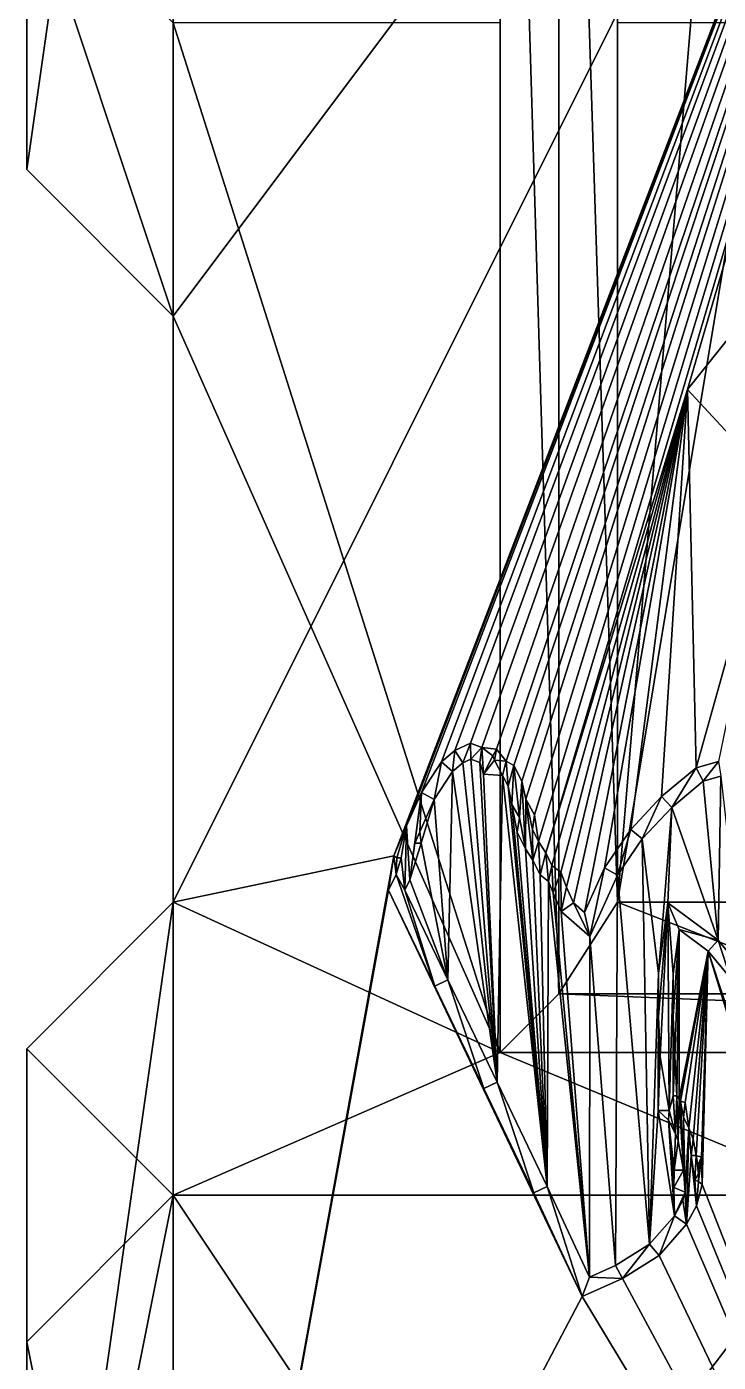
# Model space of a CAD drawing. Extents: x 10 to 110, y 10 to 115.
# Drawn here: x 10 to 33.62, y 34.3 to 79.87 of the extents above; entities that cross this region are included whole.
import ezdxf

# ---------------------------------------------------------------- set-up
doc = ezdxf.new("R2010")
doc.units = 0
doc.header["$MEASUREMENT"] = 0
doc.layers.add('STL2DXF', color=7, linetype='Continuous')

msp = doc.modelspace()

# ---------------------------------------------------------------- linework, layer by layer
at = {"layer": 'STL2DXF'}
for points in [[(26.175, 44.875, 10.5), (28.175, 46.875, 10.5), (26.175, 112.953, 10.5)], [(28.175, 112.125, 10.5), (26.175, 112.953, 10.5), (28.175, 46.875, 10.5)], [(26.175, 112.953, 10.5), (26.175, 44.875, 0.5), (26.175, 44.875, 10.5)], [(26.175, 44.875, 0.5), (26.175, 112.953, 10.5), (26.175, 80, 0.5)], [(28.175, 46.875, 5.5), (30.175, 50, 5.5), (28.175, 112.125, 5.5)], [(28.175, 112.125, 5.5), (30.175, 50, 5.5), (30.175, 110, 5.5)], [(28.175, 112.125, 5.5), (28.175, 46.875, 10.5), (28.175, 46.875, 5.5)], [(28.175, 46.875, 10.5), (28.175, 112.125, 5.5), (28.175, 112.125, 10.5)], [(15, 110, -0.6), (10, 75, -0.6), (10, 105, -0.6)], [(10, 75, -0.6), (15, 110, -0.6), (15, 70, -0.6)], [(15, 70, -0.6), (15, 110, -0.6), (45, 110, -0.6)], [(15, 70, -0.6), (45, 110, -0.6), (15, 50, -0.6)], [(15, 50, -0.6), (45, 110, -0.6), (22.537, 51.585, -0.6)], [(22.537, 51.585, -0.6), (45, 110, -0.6), (22.97, 52.603, -0.6)], [(22.97, 52.603, -0.6), (45, 110, -0.6), (23.479, 53.748, -0.6)], [(23.479, 53.748, -0.6), (45, 110, -0.6), (24.166, 54.791, -0.6)], [(24.166, 54.791, -0.6), (45, 110, -0.6), (24.617, 55.179, -0.6)], [(24.617, 55.179, -0.6), (45, 110, -0.6), (25.158, 55.427, -0.6)], [(25.158, 55.427, -0.6), (45, 110, -0.6), (25.54, 55.275, -0.6)], [(25.54, 55.275, -0.6), (45, 110, -0.6), (26.049, 55.224, -0.6)], [(26.049, 55.224, -0.6), (45, 110, -0.6), (26.379, 54.81, -0.6)], [(26.379, 54.81, -0.6), (45, 110, -0.6), (26.634, 54.664, -0.6)], [(26.634, 54.664, -0.6), (45, 110, -0.6), (26.914, 54.13, -0.6)], [(26.914, 54.13, -0.6), (45, 110, -0.6), (27.041, 53.519, -0.6)], [(27.041, 53.519, -0.6), (45, 110, -0.6), (27.346, 52.985, -0.6)], [(27.346, 52.985, -0.6), (45, 110, -0.6), (27.474, 52.069, -0.6)], [(27.474, 52.069, -0.6), (45, 110, -0.6), (27.728, 51.687, -0.6)], [(27.728, 51.687, -0.6), (45, 110, -0.6), (32.569, 67.499, -0.6)], [(35.175, 110, 0.5), (30.175, 50, 0.5), (30.175, 110, 0.5)], [(30.175, 50, 0.5), (35.175, 110, 0.5), (35.175, 50, 0.5)], [(30.175, 50, 5.5), (35.175, 110, 5.5), (30.175, 110, 5.5)], [(35.175, 110, 5.5), (30.175, 50, 5.5), (35.175, 50, 5.5)], [(30.175, 110, 5.5), (30.175, 50, 0.5), (30.175, 50, 5.5)], [(30.175, 50, 0.5), (30.175, 110, 5.5), (30.175, 110, 0.5)], [(30.175, 50, 5.5), (30.175, 70, 0.5), (30.175, 110, 5.5)], [(30.175, 110, 5.5), (30.175, 70, 0.5), (30.175, 80, 0.5)], [(32.569, 67.499, -0.6), (45, 110, -0.6), (35.569, 71.249, -0.6)], [(10, 75, -0.6), (10, 85), (10, 105, -0.6)], [(10, 85, 0.5), (10, 75, -0.6), (10, 75, 0.5)], [(10, 75, -0.6), (10, 85, 0.5), (10, 85)], [(15, 70, 0.5), (10, 85, 0.5), (10, 75, 0.5)], [(10, 85, 0.5), (15, 70, 0.5), (15, 80, 0.5)], [(15, 70, 0.5), (26.175, 44.875, 0.5), (15, 80, 0.5)], [(26.175, 80, 0.5), (15, 80, 0.5), (26.175, 44.875, 0.5)], [(30.175, 50, 0.5), (30.175, 80, 0.5), (30.175, 70, 0.5)], [(30.175, 80, 0.5), (30.175, 50, 0.5), (35.175, 80, 0.5)], [(35.175, 80, 0.5), (30.175, 50, 0.5), (35.175, 50, 0.5)], [(10, 75, 0.5), (15, 70, -0.6), (15, 70, 0.5)], [(15, 70, -0.6), (10, 75, 0.5), (10, 75, -0.6)], [(35.569, 71.249, -0.4), (35.569, 64.249, -0.4), (32.569, 67.499, -0.4)], [(35.569, 71.249, -0.6), (32.569, 67.499, -0.4), (32.569, 67.499, -0.6)], [(32.569, 67.499, -0.4), (35.569, 71.249, -0.6), (35.569, 71.249, -0.4)], [(15, 50, 0.5), (26.175, 44.875, 0.5), (15, 70, 0.5)], [(15, 70, 0.5), (15, 50, -0.6), (15, 50, 0.5)], [(15, 50, -0.6), (15, 70, 0.5), (15, 70, -0.6)], [(30.175, 70, 0.5), (30.175, 50, 5.5), (30.175, 50, 0.5)], [(27.728, 51.687, -0.6), (32.569, 67.499, -0.6), (27.932, 51.254, -0.6)], [(27.932, 51.254, -0.6), (32.569, 67.499, -0.6), (28.237, 51.025, -0.6)], [(28.237, 51.025, -0.6), (32.569, 67.499, -0.6), (28.44, 50.516, -0.6)], [(28.44, 50.516, -0.6), (32.569, 67.499, -0.6), (28.669, 49.982, -0.6)], [(28.669, 49.982, -0.6), (32.569, 67.499, -0.6), (29.051, 49.651, -0.6)], [(29.051, 49.651, -0.6), (32.569, 67.499, -0.6), (29.738, 51.172, -0.6)], [(29.738, 51.172, -0.6), (32.569, 67.499, -0.6), (30.629, 52.476, -0.6)], [(30.629, 52.476, -0.6), (32.569, 67.499, -0.6), (31.685, 53.602, -0.6)], [(32.569, 67.499, -0.6), (32.868, 54.588, -0.6), (31.685, 53.602, -0.6)], [(32.569, 67.499, -0.6), (35.569, 64.249, -0.4), (35.569, 64.249, -0.6)], [(35.569, 64.249, -0.4), (32.569, 67.499, -0.6), (32.569, 67.499, -0.4)], [(32.868, 54.588, -0.6), (32.569, 67.499, -0.6), (35.569, 64.249, -0.6)], [(32.868, 54.588, -0.6), (35.569, 64.249, -0.6), (33.625, 54.798, -0.6)], [(24.545, 54.458, -0.4), (24.166, 54.791, -0.4), (24.617, 55.179, -0.4)], [(24.617, 55.179, -0.4), (24.166, 54.791, -0.6), (24.617, 55.179, -0.6)], [(24.166, 54.791, -0.6), (24.617, 55.179, -0.4), (24.166, 54.791, -0.4)], [(24.545, 54.458, -0.4), (24.617, 55.179, -0.4), (24.89, 54.754, -0.4)], [(24.89, 54.754, -0.4), (24.617, 55.179, -0.4), (25.158, 55.427, -0.4)], [(25.158, 55.427, -0.4), (24.617, 55.179, -0.6), (25.158, 55.427, -0.6)], [(24.617, 55.179, -0.6), (25.158, 55.427, -0.4), (24.617, 55.179, -0.4)], [(24.89, 54.754, -0.4), (25.158, 55.427, -0.4), (25.172, 54.883, -0.4)], [(25.172, 54.883, -0.4), (25.158, 55.427, -0.4), (25.54, 55.275, -0.4)], [(25.54, 55.275, -0.6), (25.158, 55.427, -0.4), (25.158, 55.427, -0.6)], [(25.158, 55.427, -0.4), (25.54, 55.275, -0.6), (25.54, 55.275, -0.4)], [(25.172, 54.883, -0.4), (25.54, 55.275, -0.4), (25.471, 54.763, -0.4)], [(25.471, 54.763, -0.4), (25.54, 55.275, -0.4), (25.603, 54.369, -0.4)], [(25.603, 54.369, -0.4), (25.54, 55.275, -0.4), (25.921, 54.995, -0.4)], [(25.921, 54.995, -0.4), (25.54, 55.275, -0.4), (26.049, 55.224, -0.4)], [(26.049, 55.224, -0.6), (25.54, 55.275, -0.4), (25.54, 55.275, -0.6)], [(25.54, 55.275, -0.4), (26.049, 55.224, -0.6), (26.049, 55.224, -0.4)], [(25.921, 54.995, -0.4), (26.049, 55.224, -0.6), (25.921, 54.995, -0.6)], [(26.049, 55.224, -0.6), (25.921, 54.995, -0.4), (26.049, 55.224, -0.4)], [(26.049, 55.224, -0.6), (25.972, 54.842, -0.6), (25.921, 54.995, -0.6)], [(25.972, 54.842, -0.6), (26.049, 55.224, -0.6), (26.379, 54.81, -0.6)], [(23.919, 53.507, -0.4), (23.479, 53.748, -0.4), (24.166, 54.791, -0.4)], [(24.166, 54.791, -0.6), (23.479, 53.748, -0.4), (23.479, 53.748, -0.6)], [(23.479, 53.748, -0.4), (24.166, 54.791, -0.6), (24.166, 54.791, -0.4)], [(23.919, 53.507, -0.4), (24.166, 54.791, -0.4), (24.545, 54.458, -0.4)], [(26.067, 43.863, -0.6), (24.545, 54.458, -0.6), (24.89, 54.754, -0.6)], [(24.545, 54.458, -0.6), (24.89, 54.754, -0.4), (24.89, 54.754, -0.6)], [(24.89, 54.754, -0.4), (24.545, 54.458, -0.6), (24.545, 54.458, -0.4)], [(26.067, 43.863, -0.6), (24.89, 54.754, -0.6), (25.172, 54.883, -0.6)], [(24.89, 54.754, -0.6), (25.172, 54.883, -0.4), (25.172, 54.883, -0.6)], [(25.172, 54.883, -0.4), (24.89, 54.754, -0.6), (24.89, 54.754, -0.4)], [(26.067, 43.863, -0.6), (25.172, 54.883, -0.6), (25.471, 54.763, -0.6)], [(25.172, 54.883, -0.4), (25.471, 54.763, -0.6), (25.172, 54.883, -0.6)], [(25.471, 54.763, -0.6), (25.172, 54.883, -0.4), (25.471, 54.763, -0.4)], [(26.067, 43.863, -0.6), (25.471, 54.763, -0.6), (25.603, 54.369, -0.6)], [(25.471, 54.763, -0.6), (25.603, 54.369, -0.4), (25.603, 54.369, -0.6)], [(25.603, 54.369, -0.4), (25.471, 54.763, -0.6), (25.471, 54.763, -0.4)], [(25.972, 54.842, -0.4), (25.603, 54.369, -0.4), (25.921, 54.995, -0.4)], [(25.603, 54.369, -0.4), (25.972, 54.842, -0.4), (26.25, 54.319, -0.4)], [(25.972, 54.842, -0.4), (25.921, 54.995, -0.6), (25.972, 54.842, -0.6)], [(25.921, 54.995, -0.6), (25.972, 54.842, -0.4), (25.921, 54.995, -0.4)], [(26.25, 54.319, -0.4), (25.972, 54.842, -0.4), (26.379, 54.81, -0.4)], [(26.379, 54.81, -0.6), (25.972, 54.842, -0.4), (25.972, 54.842, -0.6)], [(25.972, 54.842, -0.4), (26.379, 54.81, -0.6), (26.379, 54.81, -0.4)], [(26.25, 54.319, -0.4), (26.379, 54.81, -0.4), (26.438, 53.959, -0.4)], [(26.438, 53.959, -0.4), (26.379, 54.81, -0.4), (26.634, 54.664, -0.4)], [(26.634, 54.664, -0.6), (26.379, 54.81, -0.4), (26.379, 54.81, -0.6)], [(26.379, 54.81, -0.4), (26.634, 54.664, -0.6), (26.634, 54.664, -0.4)], [(33.105, 54.135, -0.4), (32.868, 54.588, -0.4), (33.625, 54.798, -0.4)], [(33.625, 54.798, -0.4), (32.868, 54.588, -0.6), (33.625, 54.798, -0.6)], [(32.868, 54.588, -0.6), (33.625, 54.798, -0.4), (32.868, 54.588, -0.4)], [(33.105, 54.135, -0.4), (33.625, 54.798, -0.4), (33.701, 54.3, -0.4)], [(24.387, 47.349, -0.6), (23.919, 53.507, -0.6), (24.545, 54.458, -0.6)], [(23.919, 53.507, -0.4), (24.545, 54.458, -0.6), (23.919, 53.507, -0.6)], [(24.545, 54.458, -0.6), (23.919, 53.507, -0.4), (24.545, 54.458, -0.4)], [(24.387, 47.349, -0.6), (24.545, 54.458, -0.6), (26.067, 43.863, -0.6)], [(26.067, 43.863, -0.6), (25.603, 54.369, -0.6), (26.25, 54.319, -0.6)], [(25.603, 54.369, -0.4), (26.25, 54.319, -0.6), (25.603, 54.369, -0.6)], [(26.25, 54.319, -0.6), (25.603, 54.369, -0.4), (26.25, 54.319, -0.4)], [(26.067, 43.863, -0.6), (26.25, 54.319, -0.6), (27.773, 40.298, -0.6)], [(27.773, 40.298, -0.6), (26.25, 54.319, -0.6), (26.438, 53.959, -0.6)], [(26.25, 54.319, -0.6), (26.438, 53.959, -0.4), (26.438, 53.959, -0.6)], [(26.438, 53.959, -0.4), (26.25, 54.319, -0.6), (26.25, 54.319, -0.4)], [(26.438, 53.959, -0.4), (26.634, 54.664, -0.4), (26.568, 53.339, -0.4)], [(26.568, 53.339, -0.4), (26.634, 54.664, -0.4), (26.826, 52.887, -0.4)], [(26.826, 52.887, -0.4), (26.634, 54.664, -0.4), (26.914, 54.13, -0.4)], [(26.914, 54.13, -0.4), (26.634, 54.664, -0.6), (26.914, 54.13, -0.6)], [(26.634, 54.664, -0.6), (26.914, 54.13, -0.4), (26.634, 54.664, -0.4)], [(32.028, 53.237, -0.4), (31.685, 53.602, -0.4), (32.868, 54.588, -0.4)], [(32.868, 54.588, -0.4), (31.685, 53.602, -0.6), (32.868, 54.588, -0.6)], [(31.685, 53.602, -0.6), (32.868, 54.588, -0.4), (31.685, 53.602, -0.4)], [(32.028, 53.237, -0.4), (32.868, 54.588, -0.4), (33.105, 54.135, -0.4)], [(33.614, 48.7, -0.6), (33.105, 54.135, -0.6), (33.701, 54.3, -0.6)], [(33.105, 54.135, -0.6), (33.701, 54.3, -0.4), (33.701, 54.3, -0.6)], [(33.701, 54.3, -0.4), (33.105, 54.135, -0.6), (33.105, 54.135, -0.4)], [(33.614, 48.7, -0.6), (33.701, 54.3, -0.6), (34.451, 47.698, -0.6)], [(27.773, 40.298, -0.6), (26.438, 53.959, -0.6), (26.568, 53.339, -0.6)], [(26.438, 53.959, -0.6), (26.568, 53.339, -0.4), (26.568, 53.339, -0.6)], [(26.568, 53.339, -0.4), (26.438, 53.959, -0.6), (26.438, 53.959, -0.4)], [(27.04, 51.817, -0.4), (26.826, 52.887, -0.4), (26.914, 54.13, -0.4)], [(27.04, 51.817, -0.4), (26.914, 54.13, -0.4), (27.041, 53.519, -0.4)], [(27.041, 53.519, -0.4), (26.914, 54.13, -0.6), (27.041, 53.519, -0.6)], [(26.914, 54.13, -0.6), (27.041, 53.519, -0.4), (26.914, 54.13, -0.4)], [(33.614, 48.7, -0.6), (32.028, 53.237, -0.6), (33.105, 54.135, -0.6)], [(32.028, 53.237, -0.6), (33.105, 54.135, -0.4), (33.105, 54.135, -0.6)], [(33.105, 54.135, -0.4), (32.028, 53.237, -0.6), (32.028, 53.237, -0.4)], [(23.08, 50.765, -0.4), (22.97, 52.603, -0.4), (23.479, 53.748, -0.4)], [(23.479, 53.748, -0.6), (22.97, 52.603, -0.4), (22.97, 52.603, -0.6)], [(22.97, 52.603, -0.4), (23.479, 53.748, -0.6), (23.479, 53.748, -0.4)], [(23.08, 50.765, -0.4), (23.479, 53.748, -0.4), (23.26, 52.009, -0.4)], [(23.26, 52.009, -0.4), (23.479, 53.748, -0.4), (23.428, 52.404, -0.4)], [(23.428, 52.404, -0.4), (23.479, 53.748, -0.4), (23.919, 53.507, -0.4)], [(23.475, 52.009, -0.6), (23.428, 52.404, -0.6), (23.919, 53.507, -0.6)], [(23.428, 52.404, -0.4), (23.919, 53.507, -0.6), (23.428, 52.404, -0.6)], [(23.919, 53.507, -0.6), (23.428, 52.404, -0.4), (23.919, 53.507, -0.4)], [(24.387, 47.349, -0.6), (23.475, 52.009, -0.6), (23.919, 53.507, -0.6)], [(26.826, 52.887, -0.6), (26.752, 52.393, -0.6), (26.568, 53.339, -0.6)], [(27.773, 40.298, -0.6), (26.568, 53.339, -0.6), (26.752, 52.393, -0.6)], [(26.568, 53.339, -0.6), (26.826, 52.887, -0.4), (26.826, 52.887, -0.6)], [(26.826, 52.887, -0.4), (26.568, 53.339, -0.6), (26.568, 53.339, -0.4)], [(27.04, 51.817, -0.4), (27.041, 53.519, -0.4), (27.291, 51.44, -0.4)], [(27.346, 52.985, -0.4), (27.27, 52.476, -0.4), (27.041, 53.519, -0.4)], [(27.291, 51.44, -0.4), (27.041, 53.519, -0.4), (27.27, 52.476, -0.4)], [(27.346, 52.985, -0.4), (27.041, 53.519, -0.6), (27.346, 52.985, -0.6)], [(27.041, 53.519, -0.6), (27.346, 52.985, -0.4), (27.041, 53.519, -0.4)], [(31.02, 52.162, -0.4), (30.629, 52.476, -0.4), (31.685, 53.602, -0.4)], [(31.685, 53.602, -0.6), (30.629, 52.476, -0.4), (30.629, 52.476, -0.6)], [(30.629, 52.476, -0.4), (31.685, 53.602, -0.6), (31.685, 53.602, -0.4)], [(31.02, 52.162, -0.4), (31.685, 53.602, -0.4), (32.028, 53.237, -0.4)], [(26.826, 52.887, -0.4), (27.04, 51.817, -0.4), (26.752, 52.393, -0.4)], [(26.826, 52.887, -0.6), (26.752, 52.393, -0.4), (26.752, 52.393, -0.6)], [(26.752, 52.393, -0.4), (26.826, 52.887, -0.6), (26.826, 52.887, -0.4)], [(27.27, 52.476, -0.4), (27.346, 52.985, -0.6), (27.27, 52.476, -0.6)], [(27.346, 52.985, -0.6), (27.27, 52.476, -0.4), (27.346, 52.985, -0.4)], [(27.474, 52.069, -0.6), (27.27, 52.476, -0.6), (27.346, 52.985, -0.6)], [(31.579, 47.572, -0.6), (31.02, 52.162, -0.6), (32.028, 53.237, -0.6)], [(31.02, 52.162, -0.4), (32.028, 53.237, -0.6), (31.02, 52.162, -0.6)], [(32.028, 53.237, -0.6), (31.02, 52.162, -0.4), (32.028, 53.237, -0.4)], [(31.579, 47.572, -0.6), (32.028, 53.237, -0.6), (31.899, 49.973, -0.6)], [(31.899, 49.973, -0.6), (32.028, 53.237, -0.6), (33.614, 48.7, -0.6)], [(22.97, 52.603, -0.4), (22.639, 51.509, -0.4), (22.537, 51.585, -0.4)], [(22.97, 52.603, -0.6), (22.537, 51.585, -0.4), (22.537, 51.585, -0.6)], [(22.537, 51.585, -0.4), (22.97, 52.603, -0.6), (22.97, 52.603, -0.4)], [(22.639, 51.509, -0.4), (22.97, 52.603, -0.4), (22.792, 51.509, -0.4)], [(22.792, 51.509, -0.4), (22.97, 52.603, -0.4), (22.913, 50.416, -0.4)], [(22.913, 50.416, -0.4), (22.97, 52.603, -0.4), (23.08, 50.765, -0.4)], [(27.291, 51.44, -0.4), (27.27, 52.476, -0.4), (27.474, 52.069, -0.4)], [(27.474, 52.069, -0.4), (27.27, 52.476, -0.6), (27.474, 52.069, -0.6)], [(27.27, 52.476, -0.6), (27.474, 52.069, -0.4), (27.27, 52.476, -0.4)], [(30.176, 50.926, -0.4), (29.738, 51.172, -0.4), (30.629, 52.476, -0.4)], [(30.629, 52.476, -0.6), (29.738, 51.172, -0.4), (29.738, 51.172, -0.6)], [(29.738, 51.172, -0.4), (30.629, 52.476, -0.6), (30.629, 52.476, -0.4)], [(30.176, 50.926, -0.4), (30.629, 52.476, -0.4), (31.02, 52.162, -0.4)], [(24.387, 47.349, -0.6), (23.08, 50.765, -0.6), (23.475, 52.009, -0.6)], [(23.475, 52.009, -0.4), (23.08, 50.765, -0.4), (23.26, 52.009, -0.4)], [(23.08, 50.765, -0.4), (23.475, 52.009, -0.6), (23.08, 50.765, -0.6)], [(23.475, 52.009, -0.6), (23.08, 50.765, -0.4), (23.475, 52.009, -0.4)], [(23.428, 52.404, -0.6), (23.475, 52.009, -0.6), (23.26, 52.009, -0.6)], [(23.26, 52.009, -0.4), (23.428, 52.404, -0.6), (23.26, 52.009, -0.6)], [(23.428, 52.404, -0.6), (23.26, 52.009, -0.4), (23.428, 52.404, -0.4)], [(23.475, 52.009, -0.6), (23.26, 52.009, -0.4), (23.26, 52.009, -0.6)], [(23.26, 52.009, -0.4), (23.475, 52.009, -0.6), (23.475, 52.009, -0.4)], [(27.773, 40.298, -0.6), (26.752, 52.393, -0.6), (27.04, 51.817, -0.6)], [(26.752, 52.393, -0.6), (27.04, 51.817, -0.4), (27.04, 51.817, -0.6)], [(27.04, 51.817, -0.4), (26.752, 52.393, -0.6), (26.752, 52.393, -0.4)], [(27.291, 51.44, -0.4), (27.474, 52.069, -0.4), (27.532, 50.929, -0.4)], [(27.532, 50.929, -0.4), (27.474, 52.069, -0.4), (27.728, 51.687, -0.4)], [(27.728, 51.687, -0.4), (27.474, 52.069, -0.6), (27.728, 51.687, -0.6)], [(27.474, 52.069, -0.6), (27.728, 51.687, -0.4), (27.474, 52.069, -0.4)], [(31.268, 38.331, -0.6), (30.176, 50.926, -0.6), (31.02, 52.162, -0.6)], [(30.176, 50.926, -0.4), (31.02, 52.162, -0.6), (30.176, 50.926, -0.6)], [(31.02, 52.162, -0.6), (30.176, 50.926, -0.4), (31.02, 52.162, -0.4)], [(31.268, 38.331, -0.6), (31.02, 52.162, -0.6), (31.579, 47.572, -0.6)], [(15, 50, -0.6), (22.537, 51.585, -0.6), (15, 10, -0.6)], [(15, 10, -0.6), (22.537, 51.585, -0.6), (22.359, 50.415, -0.6)], [(22.537, 51.585, -0.6), (22.613, 50.949, -0.6), (22.359, 50.415, -0.6)], [(22.537, 51.585, -0.4), (22.639, 51.509, -0.6), (22.537, 51.585, -0.6)], [(22.639, 51.509, -0.6), (22.537, 51.585, -0.4), (22.639, 51.509, -0.4)], [(22.613, 50.949, -0.6), (22.537, 51.585, -0.6), (22.639, 51.509, -0.6)], [(22.913, 50.416, -0.4), (22.613, 50.949, -0.4), (22.792, 51.509, -0.4)], [(22.792, 51.509, -0.6), (22.613, 50.949, -0.4), (22.613, 50.949, -0.6)], [(22.613, 50.949, -0.4), (22.792, 51.509, -0.6), (22.792, 51.509, -0.4)], [(22.613, 50.949, -0.6), (22.639, 51.509, -0.6), (22.792, 51.509, -0.6)], [(22.639, 51.509, -0.4), (22.792, 51.509, -0.6), (22.639, 51.509, -0.6)], [(22.792, 51.509, -0.6), (22.639, 51.509, -0.4), (22.792, 51.509, -0.4)], [(27.773, 40.298, -0.6), (27.04, 51.817, -0.6), (27.291, 51.44, -0.6)], [(27.04, 51.817, -0.6), (27.291, 51.44, -0.4), (27.291, 51.44, -0.6)], [(27.291, 51.44, -0.4), (27.04, 51.817, -0.6), (27.04, 51.817, -0.4)], [(27.532, 50.929, -0.4), (27.728, 51.687, -0.4), (27.825, 50.709, -0.4)], [(27.825, 50.709, -0.4), (27.728, 51.687, -0.4), (27.932, 51.254, -0.4)], [(27.932, 51.254, -0.4), (27.728, 51.687, -0.6), (27.932, 51.254, -0.6)], [(27.728, 51.687, -0.6), (27.932, 51.254, -0.4), (27.728, 51.687, -0.4)], [(27.773, 40.298, -0.6), (27.291, 51.44, -0.6), (27.532, 50.929, -0.6)], [(27.291, 51.44, -0.6), (27.532, 50.929, -0.4), (27.532, 50.929, -0.6)], [(27.532, 50.929, -0.4), (27.291, 51.44, -0.6), (27.291, 51.44, -0.4)], [(27.825, 50.709, -0.4), (27.932, 51.254, -0.4), (27.978, 50.325, -0.4)], [(27.978, 50.325, -0.4), (27.932, 51.254, -0.4), (28.237, 51.025, -0.4)], [(28.237, 51.025, -0.6), (27.932, 51.254, -0.4), (27.932, 51.254, -0.6)], [(27.932, 51.254, -0.4), (28.237, 51.025, -0.6), (28.237, 51.025, -0.4)], [(29.231, 48.834, -0.4), (29.051, 49.651, -0.4), (29.738, 51.172, -0.4)], [(29.738, 51.172, -0.6), (29.051, 49.651, -0.4), (29.051, 49.651, -0.6)], [(29.051, 49.651, -0.4), (29.738, 51.172, -0.6), (29.738, 51.172, -0.4)], [(29.231, 48.834, -0.4), (29.738, 51.172, -0.4), (30.176, 50.926, -0.4)], [(22.613, 50.949, -0.4), (23.937, 47.132, -0.4), (22.359, 50.415, -0.4)], [(22.613, 50.949, -0.6), (22.359, 50.415, -0.4), (22.359, 50.415, -0.6)], [(22.359, 50.415, -0.4), (22.613, 50.949, -0.6), (22.613, 50.949, -0.4)], [(23.937, 47.132, -0.4), (22.613, 50.949, -0.4), (22.913, 50.416, -0.4)], [(23.08, 50.765, -0.6), (24.387, 47.349, -0.6), (22.913, 50.416, -0.6)], [(22.913, 50.416, -0.4), (23.08, 50.765, -0.6), (22.913, 50.416, -0.6)], [(23.08, 50.765, -0.6), (22.913, 50.416, -0.4), (23.08, 50.765, -0.4)], [(27.773, 40.298, -0.6), (27.532, 50.929, -0.6), (27.825, 50.709, -0.6)], [(27.532, 50.929, -0.4), (27.825, 50.709, -0.6), (27.532, 50.929, -0.6)], [(27.825, 50.709, -0.6), (27.532, 50.929, -0.4), (27.825, 50.709, -0.4)], [(27.773, 40.298, -0.6), (27.825, 50.709, -0.6), (29.22, 37.203, -0.6)], [(29.22, 37.203, -0.6), (27.825, 50.709, -0.6), (27.978, 50.325, -0.6)], [(27.825, 50.709, -0.6), (27.978, 50.325, -0.4), (27.978, 50.325, -0.6)], [(27.978, 50.325, -0.4), (27.825, 50.709, -0.6), (27.825, 50.709, -0.4)], [(27.978, 50.325, -0.4), (28.237, 51.025, -0.4), (28.255, 49.679, -0.4)], [(28.255, 49.679, -0.4), (28.237, 51.025, -0.4), (28.44, 50.516, -0.4)], [(28.44, 50.516, -0.4), (28.237, 51.025, -0.6), (28.44, 50.516, -0.6)], [(28.237, 51.025, -0.6), (28.44, 50.516, -0.4), (28.237, 51.025, -0.4)], [(30.112, 37.6, -0.6), (29.231, 48.834, -0.6), (30.176, 50.926, -0.6)], [(29.231, 48.834, -0.4), (30.176, 50.926, -0.6), (29.231, 48.834, -0.6)], [(30.176, 50.926, -0.6), (29.231, 48.834, -0.4), (30.176, 50.926, -0.4)], [(30.112, 37.6, -0.6), (30.176, 50.926, -0.6), (31.268, 38.331, -0.6)], [(28.975, 36.547, -0.6), (15, 10, -0.6), (22.359, 50.415, -0.6)], [(22.359, 50.415, -0.6), (23.937, 47.132, -0.4), (23.937, 47.132, -0.6)], [(23.937, 47.132, -0.4), (22.359, 50.415, -0.6), (22.359, 50.415, -0.4)], [(28.975, 36.547, -0.6), (22.359, 50.415, -0.6), (23.937, 47.132, -0.6)], [(23.937, 47.132, -0.4), (22.913, 50.416, -0.4), (24.387, 47.349, -0.4)], [(24.387, 47.349, -0.4), (22.913, 50.416, -0.6), (24.387, 47.349, -0.6)], [(22.913, 50.416, -0.6), (24.387, 47.349, -0.4), (22.913, 50.416, -0.4)], [(29.22, 37.203, -0.6), (27.978, 50.325, -0.6), (28.255, 49.679, -0.6)], [(27.978, 50.325, -0.6), (28.255, 49.679, -0.4), (28.255, 49.679, -0.6)], [(28.255, 49.679, -0.4), (27.978, 50.325, -0.6), (27.978, 50.325, -0.4)], [(28.255, 49.679, -0.4), (28.44, 50.516, -0.4), (28.669, 49.982, -0.4)], [(28.669, 49.982, -0.4), (28.44, 50.516, -0.6), (28.669, 49.982, -0.6)], [(28.44, 50.516, -0.6), (28.669, 49.982, -0.4), (28.44, 50.516, -0.4)], [(10, 45, 0.5), (15, 40, 0.5), (15, 50, 0.5)], [(10, 45, 0.5), (15, 50, -0.6), (10, 45, -0.6)], [(15, 50, -0.6), (10, 45, 0.5), (15, 50, 0.5)], [(15, 50, -0.6), (10, 15, -0.6), (10, 45, -0.6)], [(10, 15, -0.6), (15, 50, -0.6), (15, 10, -0.6)], [(15, 50, 0.5), (15, 40, 0.5), (26.175, 44.875, 0.5)], [(30.175, 50, 5.5), (28.175, 46.875, 5.5), (38.175, 46.875, 5.5)], [(28.255, 49.679, -0.4), (28.669, 49.982, -0.4), (29.231, 48.834, -0.4)], [(29.22, 37.203, -0.6), (28.255, 49.679, -0.6), (29.231, 48.834, -0.6)], [(28.255, 49.679, -0.4), (29.231, 48.834, -0.6), (28.255, 49.679, -0.6)], [(29.231, 48.834, -0.6), (28.255, 49.679, -0.4), (29.231, 48.834, -0.4)], [(29.231, 48.834, -0.4), (28.669, 49.982, -0.4), (29.051, 49.651, -0.4)], [(29.051, 49.651, -0.6), (28.669, 49.982, -0.4), (28.669, 49.982, -0.6)], [(28.669, 49.982, -0.4), (29.051, 49.651, -0.6), (29.051, 49.651, -0.4)], [(35.175, 50, 5.5), (30.175, 50, 0.5), (35.175, 50, 0.5)], [(30.175, 50, 0.5), (35.175, 50, 5.5), (30.175, 50, 5.5)], [(30.175, 50, 0.5), (35.175, 50, 5.5), (35.175, 50, 0.5)], [(35.175, 50, 5.5), (30.175, 50, 0.5), (30.175, 50, 5.5)], [(30.175, 50, 5.5), (38.175, 46.875, 5.5), (35.175, 50, 5.5)], [(31.899, 49.973, -0.4), (31.579, 46.105, -0.4), (31.579, 47.572, -0.4)], [(31.579, 46.105, -0.4), (31.899, 49.973, -0.4), (31.63, 44.74, -0.4)], [(31.899, 49.973, -0.6), (31.579, 47.572, -0.4), (31.579, 47.572, -0.6)], [(31.579, 47.572, -0.4), (31.899, 49.973, -0.6), (31.899, 49.973, -0.4)], [(31.947, 42.892, -0.4), (31.63, 44.74, -0.4), (31.899, 49.973, -0.4)], [(31.947, 42.892, -0.4), (31.899, 49.973, -0.4), (32.079, 47.539, -0.4)], [(32.079, 47.539, -0.4), (31.899, 49.973, -0.4), (32.283, 49.066, -0.4)], [(32.283, 49.066, -0.4), (31.899, 49.973, -0.4), (33.614, 48.7, -0.4)], [(33.614, 48.7, -0.6), (31.899, 49.973, -0.4), (31.899, 49.973, -0.6)], [(31.899, 49.973, -0.4), (33.614, 48.7, -0.6), (33.614, 48.7, -0.4)], [(29.22, 37.203, -0.6), (29.231, 48.834, -0.6), (30.112, 37.6, -0.6)], [(32.079, 47.539, -0.4), (32.283, 49.066, -0.6), (32.079, 47.539, -0.6)], [(32.283, 49.066, -0.6), (32.079, 47.539, -0.4), (32.283, 49.066, -0.4)], [(32.283, 49.066, -0.6), (32.079, 46.114, -0.6), (32.079, 47.539, -0.6)], [(32.079, 46.114, -0.6), (32.283, 49.066, -0.6), (32.13, 44.74, -0.6)], [(32.13, 44.74, -0.6), (32.283, 49.066, -0.6), (32.206, 43.392, -0.6)], [(32.206, 43.392, -0.6), (32.283, 49.066, -0.6), (32.283, 43.29, -0.6)], [(32.283, 49.066, -0.4), (33.614, 48.7, -0.4), (33.269, 48.334, -0.4)], [(32.283, 49.066, -0.4), (33.269, 48.334, -0.6), (32.283, 49.066, -0.6)], [(33.269, 48.334, -0.6), (32.283, 49.066, -0.4), (33.269, 48.334, -0.4)], [(32.283, 43.29, -0.6), (32.283, 49.066, -0.6), (33.269, 48.334, -0.6)], [(32.283, 43.29, -0.6), (33.269, 48.334, -0.6), (32.334, 43.214, -0.6)], [(32.334, 43.214, -0.6), (33.269, 48.334, -0.6), (32.486, 43.163, -0.6)], [(32.486, 43.163, -0.6), (33.269, 48.334, -0.6), (32.613, 42.298, -0.6)], [(32.613, 42.298, -0.6), (33.269, 48.334, -0.6), (32.766, 41.916, -0.6)], [(32.766, 41.916, -0.6), (33.269, 48.334, -0.6), (32.868, 41.356, -0.6)], [(32.868, 41.356, -0.6), (33.269, 48.334, -0.6), (33.046, 41.305, -0.6)], [(33.046, 41.305, -0.6), (33.269, 48.334, -0.6), (33.072, 40.364, -0.6)], [(45, 10, -0.6), (33.072, 40.364, -0.6), (33.269, 48.334, -0.6)], [(33.269, 48.334, -0.4), (33.614, 48.7, -0.4), (34.038, 47.412, -0.4)], [(33.269, 48.334, -0.6), (34.038, 47.412, -0.4), (34.038, 47.412, -0.6)], [(34.038, 47.412, -0.4), (33.269, 48.334, -0.6), (33.269, 48.334, -0.4)], [(45, 10, -0.6), (33.269, 48.334, -0.6), (36.176, 39.575, -0.6)], [(36.176, 39.575, -0.6), (33.269, 48.334, -0.6), (34.038, 47.412, -0.6)], [(34.038, 47.412, -0.4), (33.614, 48.7, -0.4), (34.451, 47.698, -0.4)], [(34.451, 47.698, -0.4), (33.614, 48.7, -0.6), (34.451, 47.698, -0.6)], [(33.614, 48.7, -0.6), (34.451, 47.698, -0.4), (33.614, 48.7, -0.4)], [(31.268, 38.331, -0.6), (31.579, 47.572, -0.6), (31.56, 42.892, -0.6)], [(31.579, 46.105, -0.6), (31.56, 42.892, -0.6), (31.579, 47.572, -0.6)], [(31.579, 47.572, -0.6), (31.579, 46.105, -0.4), (31.579, 46.105, -0.6)], [(31.579, 46.105, -0.4), (31.579, 47.572, -0.6), (31.579, 47.572, -0.4)], [(32.079, 43.392, -0.4), (31.947, 42.892, -0.4), (32.079, 47.539, -0.4)], [(32.079, 43.392, -0.4), (32.079, 47.539, -0.4), (32.079, 46.114, -0.4)], [(32.079, 46.114, -0.4), (32.079, 47.539, -0.6), (32.079, 46.114, -0.6)], [(32.079, 47.539, -0.6), (32.079, 46.114, -0.4), (32.079, 47.539, -0.4)], [(23.937, 47.132, -0.4), (24.387, 47.349, -0.4), (25.616, 43.646, -0.4)], [(23.937, 47.132, -0.6), (25.616, 43.646, -0.4), (25.616, 43.646, -0.6)], [(25.616, 43.646, -0.4), (23.937, 47.132, -0.6), (23.937, 47.132, -0.4)], [(28.975, 36.547, -0.6), (23.937, 47.132, -0.6), (25.616, 43.646, -0.6)], [(25.616, 43.646, -0.4), (24.387, 47.349, -0.4), (26.067, 43.863, -0.4)], [(26.067, 43.863, -0.4), (24.387, 47.349, -0.6), (26.067, 43.863, -0.6)], [(24.387, 47.349, -0.6), (26.067, 43.863, -0.4), (24.387, 47.349, -0.4)], [(28.175, 46.875, 10.5), (26.175, 44.875, 10.5), (77.625, 44.875, 10.5)], [(28.175, 46.875, 5.5), (38.175, 46.875, 10.5), (38.175, 46.875, 5.5)], [(38.175, 46.875, 10.5), (28.175, 46.875, 5.5), (28.175, 46.875, 10.5)], [(28.175, 46.875, 10.5), (77.625, 44.875, 10.5), (38.175, 46.875, 10.5)], [(31.56, 42.892, -0.6), (31.579, 46.105, -0.6), (31.63, 44.74, -0.6)], [(31.579, 46.105, -0.6), (31.63, 44.74, -0.4), (31.63, 44.74, -0.6)], [(31.63, 44.74, -0.4), (31.579, 46.105, -0.6), (31.579, 46.105, -0.4)], [(32.13, 44.74, -0.4), (32.079, 43.392, -0.4), (32.079, 46.114, -0.4)], [(32.13, 44.74, -0.4), (32.079, 46.114, -0.6), (32.13, 44.74, -0.6)], [(32.079, 46.114, -0.6), (32.13, 44.74, -0.4), (32.079, 46.114, -0.4)], [(15, 40, 0.5), (10, 45, 0.5), (10, 35, 0.5)], [(10, 45, 0.5), (10, 35), (10, 35, 0.5)], [(10, 15, -0.6), (10, 35), (10, 45, -0.6)], [(10, 45, -0.6), (10, 35), (10, 45, 0.5)], [(26.175, 44.875, 0.5), (15, 40, 0.5), (37.879, 40, 0.5)], [(47, 44.875, 0.5), (77.625, 44.875, 10.5), (26.175, 44.875, 0.5)], [(26.175, 44.875, 0.5), (77.625, 44.875, 10.5), (26.175, 44.875, 10.5)], [(26.175, 44.875, 0.5), (42.754, 44.875, 0.5), (47, 44.875, 0.5)], [(26.175, 44.875, 0.5), (37.879, 40, 0.5), (42.754, 44.875, 0.5)], [(31.63, 44.74, -0.4), (31.947, 42.892, -0.4), (31.56, 42.892, -0.4)], [(31.63, 44.74, -0.6), (31.56, 42.892, -0.4), (31.56, 42.892, -0.6)], [(31.56, 42.892, -0.4), (31.63, 44.74, -0.6), (31.63, 44.74, -0.4)], [(32.079, 43.392, -0.4), (32.13, 44.74, -0.6), (32.079, 43.392, -0.6)], [(32.13, 44.74, -0.6), (32.079, 43.392, -0.4), (32.13, 44.74, -0.4)], [(32.206, 43.392, -0.6), (32.079, 43.392, -0.6), (32.13, 44.74, -0.6)], [(25.616, 43.646, -0.4), (26.067, 43.863, -0.4), (27.321, 40.084, -0.4)], [(27.321, 40.084, -0.4), (26.067, 43.863, -0.4), (27.773, 40.298, -0.4)], [(27.773, 40.298, -0.4), (26.067, 43.863, -0.6), (27.773, 40.298, -0.6)], [(26.067, 43.863, -0.6), (27.773, 40.298, -0.4), (26.067, 43.863, -0.4)], [(25.616, 43.646, -0.6), (27.321, 40.084, -0.4), (27.321, 40.084, -0.6)], [(27.321, 40.084, -0.4), (25.616, 43.646, -0.6), (25.616, 43.646, -0.4)], [(28.975, 36.547, -0.6), (25.616, 43.646, -0.6), (27.321, 40.084, -0.6)], [(32.157, 42.093, -0.4), (31.947, 42.892, -0.4), (32.079, 43.392, -0.4)], [(32.157, 42.093, -0.4), (32.079, 43.392, -0.4), (32.206, 43.392, -0.4)], [(32.206, 43.392, -0.6), (32.079, 43.392, -0.4), (32.079, 43.392, -0.6)], [(32.079, 43.392, -0.4), (32.206, 43.392, -0.6), (32.206, 43.392, -0.4)], [(32.157, 42.093, -0.4), (32.206, 43.392, -0.4), (32.253, 41.853, -0.4)], [(32.253, 41.853, -0.4), (32.206, 43.392, -0.4), (32.283, 43.29, -0.4)], [(32.283, 43.29, -0.4), (32.206, 43.392, -0.6), (32.283, 43.29, -0.6)], [(32.206, 43.392, -0.6), (32.283, 43.29, -0.4), (32.206, 43.392, -0.4)], [(31.56, 42.892, -0.6), (32.124, 39.302, -0.6), (31.268, 38.331, -0.6)], [(31.947, 42.892, -0.6), (31.923, 42.56, -0.6), (31.56, 42.892, -0.6)], [(32.124, 39.302, -0.6), (31.56, 42.892, -0.6), (31.923, 42.56, -0.6)], [(31.56, 42.892, -0.4), (31.947, 42.892, -0.6), (31.56, 42.892, -0.6)], [(31.947, 42.892, -0.6), (31.56, 42.892, -0.4), (31.947, 42.892, -0.4)], [(31.947, 42.892, -0.4), (32.157, 42.093, -0.4), (31.923, 42.56, -0.4)], [(31.947, 42.892, -0.6), (31.923, 42.56, -0.4), (31.923, 42.56, -0.6)], [(31.923, 42.56, -0.4), (31.947, 42.892, -0.6), (31.947, 42.892, -0.4)], [(32.434, 40.856, -0.4), (32.253, 41.853, -0.4), (32.283, 43.29, -0.4)], [(32.434, 40.856, -0.4), (32.283, 43.29, -0.4), (32.334, 43.214, -0.4)], [(32.334, 43.214, -0.4), (32.283, 43.29, -0.6), (32.334, 43.214, -0.6)], [(32.283, 43.29, -0.6), (32.334, 43.214, -0.4), (32.283, 43.29, -0.4)], [(32.434, 40.856, -0.4), (32.334, 43.214, -0.4), (32.435, 42.654, -0.4)], [(32.435, 42.654, -0.4), (32.334, 43.214, -0.4), (32.486, 43.163, -0.4)], [(32.486, 43.163, -0.6), (32.334, 43.214, -0.4), (32.334, 43.214, -0.6)], [(32.334, 43.214, -0.4), (32.486, 43.163, -0.6), (32.486, 43.163, -0.4)], [(32.435, 42.654, -0.4), (32.486, 43.163, -0.6), (32.435, 42.654, -0.6)], [(32.486, 43.163, -0.6), (32.435, 42.654, -0.4), (32.486, 43.163, -0.4)], [(32.613, 42.298, -0.6), (32.435, 42.654, -0.6), (32.486, 43.163, -0.6)], [(32.124, 39.302, -0.6), (31.923, 42.56, -0.6), (32.104, 40.263, -0.6)], [(31.923, 42.56, -0.6), (32.117, 40.856, -0.6), (32.104, 40.263, -0.6)], [(32.117, 40.856, -0.6), (31.923, 42.56, -0.6), (32.157, 42.093, -0.6)], [(31.923, 42.56, -0.6), (32.157, 42.093, -0.4), (32.157, 42.093, -0.6)], [(32.157, 42.093, -0.4), (31.923, 42.56, -0.6), (31.923, 42.56, -0.4)], [(32.484, 40.111, -0.4), (32.434, 40.856, -0.4), (32.435, 42.654, -0.4)], [(32.484, 40.111, -0.4), (32.435, 42.654, -0.4), (32.613, 42.298, -0.4)], [(32.613, 42.298, -0.4), (32.435, 42.654, -0.6), (32.613, 42.298, -0.6)], [(32.435, 42.654, -0.6), (32.613, 42.298, -0.4), (32.435, 42.654, -0.4)], [(32.117, 40.856, -0.6), (32.157, 42.093, -0.6), (32.253, 41.853, -0.6)], [(32.157, 42.093, -0.6), (32.253, 41.853, -0.4), (32.253, 41.853, -0.6)], [(32.253, 41.853, -0.4), (32.157, 42.093, -0.6), (32.157, 42.093, -0.4)], [(32.484, 40.111, -0.4), (32.613, 42.298, -0.4), (32.537, 39.015, -0.4)], [(32.537, 39.015, -0.4), (32.613, 42.298, -0.4), (32.69, 41.356, -0.4)], [(32.766, 41.916, -0.4), (32.69, 41.356, -0.4), (32.613, 42.298, -0.4)], [(32.766, 41.916, -0.4), (32.613, 42.298, -0.6), (32.766, 41.916, -0.6)], [(32.613, 42.298, -0.6), (32.766, 41.916, -0.4), (32.613, 42.298, -0.4)], [(32.253, 41.853, -0.4), (32.434, 40.856, -0.4), (32.117, 40.856, -0.4)], [(32.253, 41.853, -0.6), (32.117, 40.856, -0.4), (32.117, 40.856, -0.6)], [(32.117, 40.856, -0.4), (32.253, 41.853, -0.6), (32.253, 41.853, -0.4)], [(32.69, 41.356, -0.4), (32.766, 41.916, -0.6), (32.69, 41.356, -0.6)], [(32.766, 41.916, -0.6), (32.69, 41.356, -0.4), (32.766, 41.916, -0.4)], [(32.868, 41.356, -0.6), (32.69, 41.356, -0.6), (32.766, 41.916, -0.6)], [(32.537, 39.015, -0.4), (32.69, 41.356, -0.4), (32.874, 39.645, -0.4)], [(32.868, 41.356, -0.4), (32.817, 40.516, -0.4), (32.69, 41.356, -0.4)], [(32.874, 39.645, -0.4), (32.69, 41.356, -0.4), (32.817, 40.516, -0.4)], [(32.868, 41.356, -0.6), (32.69, 41.356, -0.4), (32.69, 41.356, -0.6)], [(32.69, 41.356, -0.4), (32.868, 41.356, -0.6), (32.868, 41.356, -0.4)], [(32.817, 40.516, -0.4), (32.868, 41.356, -0.4), (32.944, 40.745, -0.4)], [(33.046, 41.305, -0.4), (32.919, 41.025, -0.4), (32.868, 41.356, -0.4)], [(32.944, 40.745, -0.4), (32.868, 41.356, -0.4), (32.919, 41.025, -0.4)], [(33.046, 41.305, -0.6), (32.868, 41.356, -0.4), (32.868, 41.356, -0.6)], [(32.868, 41.356, -0.4), (33.046, 41.305, -0.6), (33.046, 41.305, -0.4)], [(32.919, 41.025, -0.4), (33.046, 41.305, -0.6), (32.919, 41.025, -0.6)], [(33.046, 41.305, -0.6), (32.919, 41.025, -0.4), (33.046, 41.305, -0.4)], [(33.046, 41.305, -0.6), (32.944, 40.873, -0.6), (32.919, 41.025, -0.6)], [(32.944, 40.745, -0.4), (32.919, 41.025, -0.4), (32.944, 40.873, -0.4)], [(32.944, 40.873, -0.4), (32.919, 41.025, -0.6), (32.944, 40.873, -0.6)], [(32.919, 41.025, -0.6), (32.944, 40.873, -0.4), (32.919, 41.025, -0.4)], [(32.944, 40.873, -0.6), (33.046, 41.305, -0.6), (32.944, 40.745, -0.6)], [(32.944, 40.745, -0.6), (33.046, 41.305, -0.6), (32.944, 40.465, -0.6)], [(32.944, 40.465, -0.6), (33.046, 41.305, -0.6), (33.072, 40.364, -0.6)], [(32.434, 40.856, -0.6), (32.104, 40.263, -0.6), (32.117, 40.856, -0.6)], [(32.434, 40.856, -0.4), (32.484, 40.111, -0.4), (32.104, 40.263, -0.4)], [(32.434, 40.856, -0.6), (32.104, 40.263, -0.4), (32.104, 40.263, -0.6)], [(32.104, 40.263, -0.4), (32.434, 40.856, -0.6), (32.434, 40.856, -0.4)], [(32.117, 40.856, -0.4), (32.434, 40.856, -0.6), (32.117, 40.856, -0.6)], [(32.434, 40.856, -0.6), (32.117, 40.856, -0.4), (32.434, 40.856, -0.4)], [(32.817, 40.516, -0.4), (32.944, 40.745, -0.6), (32.817, 40.516, -0.6)], [(32.944, 40.745, -0.6), (32.817, 40.516, -0.4), (32.944, 40.745, -0.4)], [(32.944, 40.465, -0.6), (32.817, 40.516, -0.6), (32.944, 40.745, -0.6)], [(32.944, 40.745, -0.4), (32.944, 40.873, -0.6), (32.944, 40.745, -0.6)], [(32.944, 40.873, -0.6), (32.944, 40.745, -0.4), (32.944, 40.873, -0.4)], [(27.321, 40.084, -0.4), (27.773, 40.298, -0.4), (28.975, 36.547, -0.4)], [(28.975, 36.547, -0.4), (27.773, 40.298, -0.4), (29.22, 37.203, -0.4)], [(29.22, 37.203, -0.4), (27.773, 40.298, -0.6), (29.22, 37.203, -0.6)], [(27.773, 40.298, -0.6), (29.22, 37.203, -0.4), (27.773, 40.298, -0.4)], [(32.124, 39.302, -0.6), (32.104, 40.263, -0.6), (32.484, 40.111, -0.6)], [(32.104, 40.263, -0.4), (32.484, 40.111, -0.6), (32.104, 40.263, -0.6)], [(32.484, 40.111, -0.6), (32.104, 40.263, -0.4), (32.484, 40.111, -0.4)], [(32.124, 39.302, -0.6), (32.484, 40.111, -0.6), (32.407, 39.831, -0.6)], [(32.537, 39.015, -0.4), (32.407, 39.831, -0.4), (32.484, 40.111, -0.4)], [(32.484, 40.111, -0.6), (32.407, 39.831, -0.4), (32.407, 39.831, -0.6)], [(32.407, 39.831, -0.4), (32.484, 40.111, -0.6), (32.484, 40.111, -0.4)], [(32.874, 39.645, -0.4), (32.817, 40.516, -0.4), (32.944, 40.465, -0.4)], [(32.944, 40.465, -0.6), (32.817, 40.516, -0.4), (32.817, 40.516, -0.6)], [(32.817, 40.516, -0.4), (32.944, 40.465, -0.6), (32.944, 40.465, -0.4)], [(32.874, 39.645, -0.4), (32.944, 40.465, -0.4), (33.072, 40.364, -0.4)], [(32.874, 39.645, -0.4), (33.072, 40.364, -0.6), (32.874, 39.645, -0.6)], [(33.072, 40.364, -0.6), (32.874, 39.645, -0.4), (33.072, 40.364, -0.4)], [(45, 10, -0.6), (32.874, 39.645, -0.6), (33.072, 40.364, -0.6)], [(33.072, 40.364, -0.6), (32.944, 40.465, -0.4), (32.944, 40.465, -0.6)], [(32.944, 40.465, -0.4), (33.072, 40.364, -0.6), (33.072, 40.364, -0.4)], [(10, 35, 0.5), (15, 10, 0.5), (15, 40, 0.5)], [(15, 40), (10, 15), (10, 35)], [(10, 15), (15, 40), (15, 10)], [(10, 35), (15, 40, 0.5), (15, 40)], [(15, 40, 0.5), (10, 35), (10, 35, 0.5)], [(15, 40, 0.5), (10, 35), (15, 40)], [(10, 35), (15, 40, 0.5), (10, 35, 0.5)], [(10, 35), (15, 10), (15, 40)], [(15, 40, 0.5), (15, 10, 0.5), (35, 10, 0.5)], [(15, 40, 0.5), (35, 10, 0.5), (37.879, 40, 0.5)], [(15, 40), (37.879, 40, 0.5), (37.879, 40)], [(37.879, 40, 0.5), (15, 40), (15, 40, 0.5)], [(15, 10), (15, 40), (37.879, 40)], [(15, 10), (37.879, 40), (35, 10)], [(37.879, 40), (15, 40, 0.5), (15, 40)], [(15, 40, 0.5), (37.879, 40), (37.879, 40, 0.5)], [(15, 40), (15, 10), (37.879, 40)], [(37.879, 40), (15, 10), (35, 10)], [(27.321, 40.084, -0.6), (28.975, 36.547, -0.4), (28.975, 36.547, -0.6)], [(28.975, 36.547, -0.4), (27.321, 40.084, -0.6), (27.321, 40.084, -0.4)], [(32.537, 39.015, -0.4), (32.124, 39.302, -0.4), (32.407, 39.831, -0.4)], [(32.407, 39.831, -0.6), (32.124, 39.302, -0.4), (32.124, 39.302, -0.6)], [(32.124, 39.302, -0.4), (32.407, 39.831, -0.6), (32.407, 39.831, -0.4)], [(31.596, 37.946, -0.4), (31.268, 38.331, -0.4), (32.124, 39.302, -0.4)], [(32.124, 39.302, -0.6), (31.268, 38.331, -0.4), (31.268, 38.331, -0.6)], [(31.268, 38.331, -0.4), (32.124, 39.302, -0.6), (32.124, 39.302, -0.4)], [(31.596, 37.946, -0.4), (32.124, 39.302, -0.4), (32.537, 39.015, -0.4)], [(32.537, 39.015, -0.4), (32.874, 39.645, -0.6), (32.537, 39.015, -0.6)], [(32.874, 39.645, -0.6), (32.537, 39.015, -0.4), (32.874, 39.645, -0.4)], [(45, 10, -0.6), (32.537, 39.015, -0.6), (32.874, 39.645, -0.6)], [(31.596, 37.946, -0.4), (32.537, 39.015, -0.6), (31.596, 37.946, -0.6)], [(32.537, 39.015, -0.6), (31.596, 37.946, -0.4), (32.537, 39.015, -0.4)], [(45, 10, -0.6), (31.596, 37.946, -0.6), (32.537, 39.015, -0.6)], [(30.349, 37.158, -0.4), (30.112, 37.6, -0.4), (31.268, 38.331, -0.4)], [(31.268, 38.331, -0.4), (30.112, 37.6, -0.6), (31.268, 38.331, -0.6)], [(30.112, 37.6, -0.6), (31.268, 38.331, -0.4), (30.112, 37.6, -0.4)], [(30.349, 37.158, -0.4), (31.268, 38.331, -0.4), (31.596, 37.946, -0.4)], [(30.349, 37.158, -0.6), (31.596, 37.946, -0.4), (31.596, 37.946, -0.6)], [(31.596, 37.946, -0.4), (30.349, 37.158, -0.6), (30.349, 37.158, -0.4)], [(45, 10, -0.6), (30.349, 37.158, -0.6), (31.596, 37.946, -0.6)], [(30.349, 37.158, -0.4), (29.22, 37.203, -0.4), (30.112, 37.6, -0.4)], [(30.112, 37.6, -0.4), (29.22, 37.203, -0.6), (30.112, 37.6, -0.6)], [(29.22, 37.203, -0.6), (30.112, 37.6, -0.4), (29.22, 37.203, -0.4)], [(28.975, 36.547, -0.4), (29.22, 37.203, -0.4), (30.349, 37.158, -0.4)], [(28.975, 36.547, -0.6), (30.349, 37.158, -0.4), (30.349, 37.158, -0.6)], [(30.349, 37.158, -0.4), (28.975, 36.547, -0.6), (28.975, 36.547, -0.4)], [(45, 10, -0.6), (28.975, 36.547, -0.6), (30.349, 37.158, -0.6)], [(15, 10, -0.6), (28.975, 36.547, -0.6), (45, 10, -0.6)], [(15, 10, 0.5), (10, 35, 0.5), (10, 15, 0.5)], [(10, 35, 0.5), (10, 15), (10, 15, 0.5)], [(10, 15), (10, 35, 0.5), (10, 35)], [(15, 10), (10, 35), (10, 15)], [(10, 35), (10, 15, -0.6), (10, 15)]]:
    msp.add_3dface(points, dxfattribs=at)

doc.saveas('drawing.dxf')
